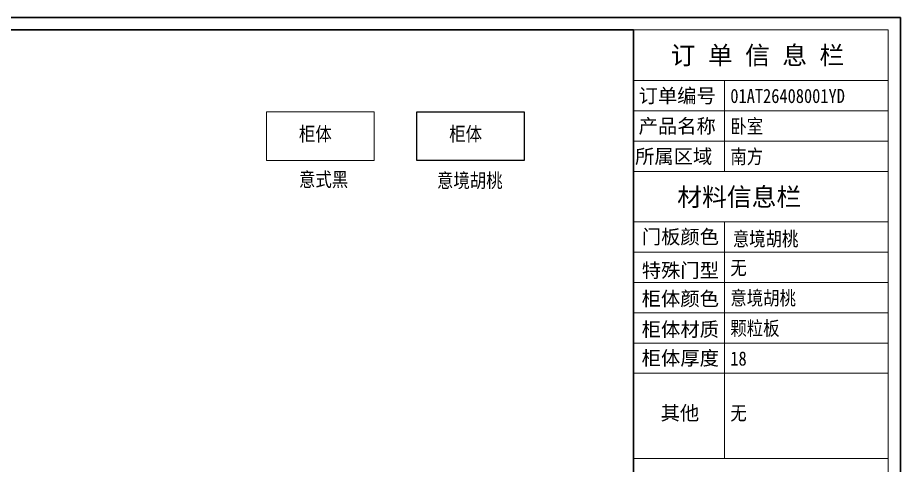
# Model space of a CAD drawing. Header units: millimetres. Extents: x 29318 to 134049, y -332664 to 3734.
# Drawn here: x 127306 to 134049, y -168349 to -164932 of the extents above; entities that cross this region are included whole.
import ezdxf

# ---------------------------------------------------------------- set-up
doc = ezdxf.new("R2010")
doc.units = ezdxf.units.MM
doc.layers.add('03文字', color=255, linetype='Continuous')
doc.layers.add('blue', color=206, linetype='Continuous')
doc.layers.add('08打印', color=7, linetype='Continuous', plot=False)
doc.layers.add('内框图层', color=1, linetype='Continuous', plot=False)
doc.layers.add('样柜柜体色', color=30, linetype='Continuous', lineweight=9)
doc.styles.add('MtXpl__1', font='')
doc.styles.add('宋体', font='', dxfattribs={"height": 40})
doc.styles.get('MtXpl__1').set_extended_font_data('SimSun', bold=True)
doc.styles.get('宋体').set_extended_font_data('SimSun')

# ---------------------------------------------------------------- blocks, each defined once
blk = doc.blocks.new('莫干山标准图框8.9')
at = {"layer": 'blue', "color": 5, "lineweight": 25}
for p, q in [((344647.8, 225848.5), (331947, 225848.5)), ((344647.8, 217428.5), (344647.8, 225848.5))]:
    blk.add_line(p, q, dxfattribs=at)
at = {"layer": '样柜柜体色'}
for p, q in [((332027.2, 225768.3), (344567.6, 225768.3)), ((342883.6, 217508.7), (342883.6, 225768.3)), ((344567.6, 225768.3), (344567.6, 217508.7)), ((342883.6, 225434.1), (344567.6, 225434.1)), ((343485, 224832.7), (343485, 225434.1)), ((342883.6, 225233.7), (344567.6, 225233.7)), ((342883.6, 225033.2), (344567.6, 225033.2)), ((342883.6, 224832.7), (344567.6, 224832.7)), ((342883.6, 224832.7), (344567.6, 224832.7)), ((342883.6, 224832.7), (344567.6, 224832.7)), ((342883.6, 224498.6), (344567.6, 224498.6)), ((343485, 222935.4), (343485, 224498.6)), ((342883.6, 224298.6), (344567.6, 224298.6)), ((342883.6, 224098.6), (344567.6, 224098.6)), ((342883.6, 223898.6), (344567.6, 223898.6)), ((342883.6, 223698.6), (344567.6, 223698.6)), ((342883.6, 223498.6), (344567.6, 223498.6)), ((342883.6, 222935.4), (344567.6, 222935.4)), ((342883.6, 222935.4), (344567.6, 222935.4))]:
    blk.add_line(p, q, dxfattribs=at)
for s, height, style, p in [('订 单 信 息 栏', 120.29, 'MtXpl__1', (343129.4, 225539.4)), ('订单编号', 93.56, '宋体', (342917.5, 225285.6)), ('产品名称', 93.56, '宋体', (342917.5, 225085.4)), ('所属区域', 93.56, '宋体', (342894.3, 224885)), ('材料信息栏', 120.29, 'MtXpl__1', (343172.7, 224603.9)), ('门板颜色', 93.56, '宋体', (342938.3, 224353.7)), ('特殊门型', 93.56, '宋体', (342938.3, 224132.1)), ('柜体颜色', 93.56, '宋体', (342938.3, 223945)), ('柜体材质', 93.56, '宋体', (342938.3, 223742.3)), ('柜体厚度', 93.56, '宋体', (342938.3, 223552.1)), ('其他', 93.56, '宋体', (343063, 223189.5))]:
    blk.add_text(s, height=height, dxfattribs=dict(style=style)).set_placement(p)

msp = doc.modelspace()

# ---------------------------------------------------------------- linework, layer by layer
at = {"color": 30}
msp.add_lwpolyline([(130355.33, -165650.17), (131176.27, -165650.17), (131176.27, -166023.33), (130355.33, -166023.33)], close=True, dxfattribs=at)
at = {"layer": '08打印'}
msp.add_lwpolyline([(119372.62, -164931.63), (134048.62, -164931.63), (134048.62, -174661.06), (119372.62, -174661.06)], close=True, dxfattribs=at)
msp.add_lwpolyline([(119372.62, -164931.63), (134048.62, -164931.63), (134048.62, -174661.06), (119372.62, -174661.06)], close=True, dxfattribs=at)
at = {"layer": '内框图层'}
for points in [[(119465.28, -165024.29), (132010.07, -165024.29), (132010.07, -172650.56), (119465.28, -172650.56)], [(119465.28, -172650.56), (132010.07, -172650.56), (132010.07, -165024.29), (119465.28, -165024.29)]]:
    msp.add_lwpolyline(points, close=True, dxfattribs=at)
at = {"layer": '样柜柜体色', "color": 120, "ltscale": 3}
msp.add_lwpolyline([(129207.6, -165650.17), (130028.54, -165650.17), (130028.54, -166023.33), (129207.6, -166023.33)], close=True, dxfattribs=at)

# ---------------------------------------------------------------- block references
at = {"xscale": 1.155517762664728, "yscale": 1.155517762664728, "zscale": 1.155517762664728}
msp.add_blockref('莫干山标准图框8.9', (-264198, -425903.54), dxfattribs=at)

# ---------------------------------------------------------------- texts
at = {"layer": '03文字', "style": '宋体', "width": 0.85}
for s, height, p in [('01AT26408001YD', 108.1048, (132749.95, -165583.23)), ('卧室', 108.105, (132749.95, -165814.88)), ('柜体', 108.105, (129455.09, -165873.46)), ('柜体', 108.105, (130602.81, -165873.46)), ('南方', 108.105, (132749.95, -166046.53)), ('意式黑', 108.105, (129455.09, -166221.19)), ('意境胡桃', 108.105, (130509.24, -166228.91)), ('意境胡桃', 108.105, (132768.61, -166674.72)), ('无', 108.1, (132749.95, -166894.83)), ('意境胡桃', 108.105, (132749.95, -167125.93)), ('颗粒板', 108.105, (132749.95, -167357.04)), ('18', 108.105, (132749.95, -167588.14)), ('无', 108.1, (132749.95, -168004.37))]:
    msp.add_text(s, height=height, dxfattribs=at).set_placement(p)

doc.saveas('drawing.dxf')
